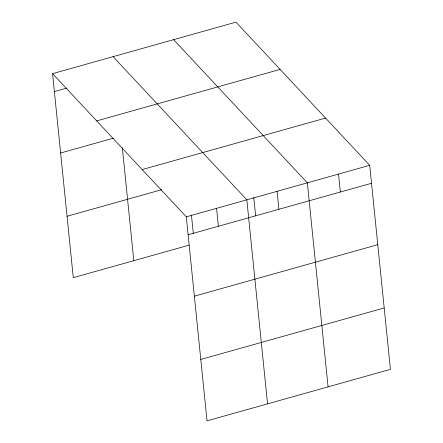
<?xml version="1.0" encoding="UTF-8"?>
<svg xmlns="http://www.w3.org/2000/svg" width="443" height="443" viewBox="0 0 443 443"><rect width="100%" height="100%" fill="white"/><g stroke="black" fill="none" stroke-linecap="round" stroke-linejoin="round"><path stroke-width="0.66" d="M52.567 73.649L235.975 22.15L369.711 165.328L390.433 369.351L207.025 420.85L186.304 216.821L52.567 73.649L73.289 277.672L189.078 245.162M54.389 91.596L66.887 88.085M96.696 120.895L280.109 69.396M60.625 153.001L113.258 138.222M142.17 169.575L325.577 118.076M67.054 216.267L161.789 189.67M186.304 216.821L369.711 165.328M188.125 234.768L371.533 183.275M194.361 296.179L377.768 244.68M200.79 359.445L384.197 307.946M173.617 39.66L307.353 182.837L328.075 386.861M113.092 56.654L246.829 199.826L267.55 403.855M338.53 174.082L340.351 192.029M277.091 191.332L278.913 209.279M253.789 197.523L255.661 215.94M216.566 208.326L218.388 226.273M191.431 215.032L193.303 233.45M122.34 147.696L133.814 260.678"/></g></svg>
